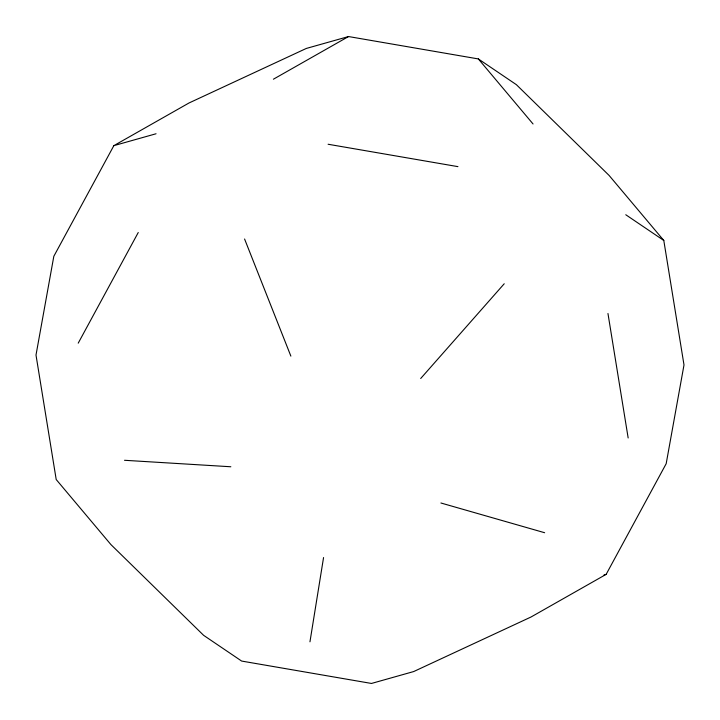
<?xml version="1.0" encoding="UTF-8"?>
<svg xmlns="http://www.w3.org/2000/svg" width="720" height="720" viewBox="0 0 720 720"><rect width="100%" height="100%" fill="white"/><g stroke="black" fill="none" stroke-linecap="round" stroke-linejoin="round"><path stroke-width="1.08" d="M309.96 641.817L323.559 557.541M113.85 145.647L53.82 256.302L36 355.05L56.205 479.529L110.907 544.572L203.634 635.337L241.65 661.068L371.475 683.451L413.694 671.553L531.027 617.004L606.15 574.353L666.18 463.698L684 364.95L663.795 240.471L609.093 175.428L516.366 84.663L478.35 58.932L348.525 36.549L306.306 48.447L188.973 102.996L113.85 145.647L156.06 133.758M78.219 343.161L138.249 232.515M420.696 378.504L504.225 283.761M273.402 79.209L348.525 36.549M603.99 574.956L606.15 574.353M124.515 460.287L230.841 466.767M328.104 144.252L457.929 166.635M440.901 502.992L544.635 532.719M625.77 214.74L663.795 240.471M478.35 58.932L533.052 123.975M244.575 238.995L290.871 356.121M607.959 313.497L628.164 437.976"/></g></svg>
